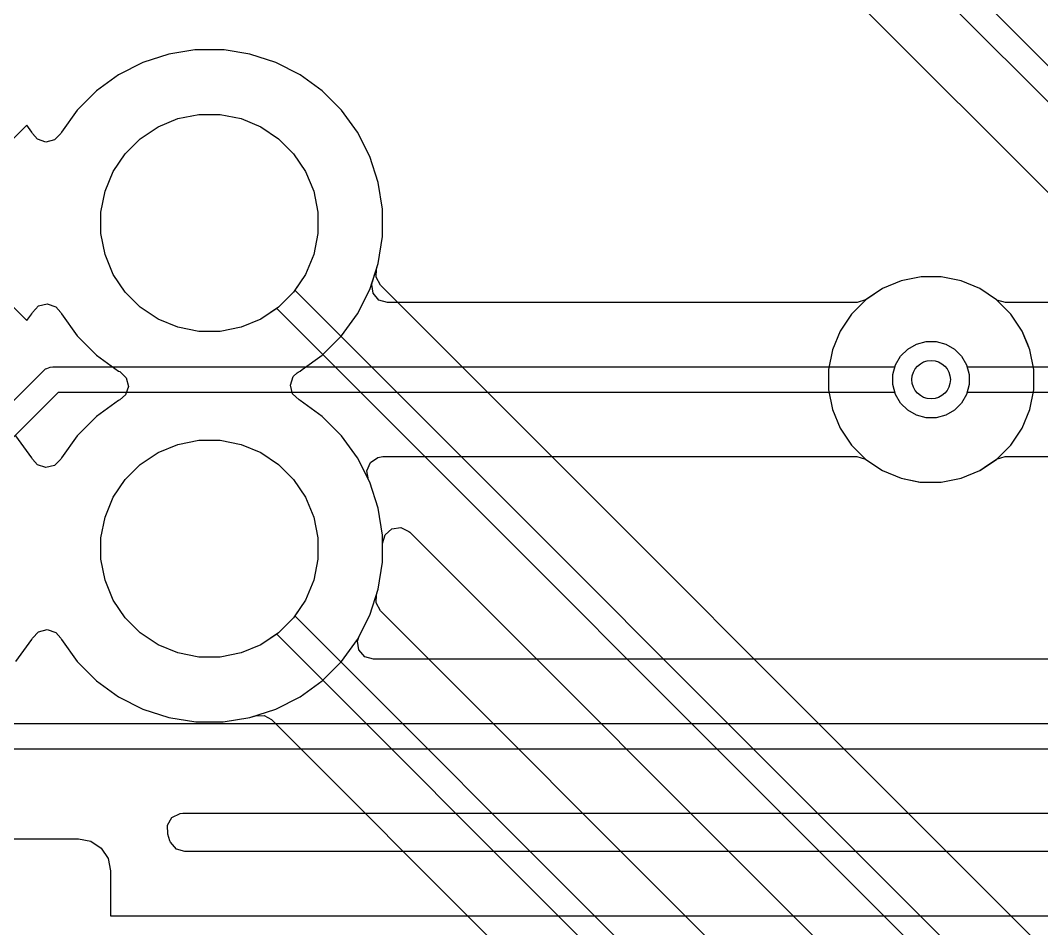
# Model space of a CAD drawing. Header units: inches. Extents: x 6.57 to 9.79, y -8.72 to -3.17.
# Drawn here: x 8.2833 to 8.5969, y -7.7165 to -7.4377 of the extents above; entities that cross this region are included whole.
import ezdxf

# ---------------------------------------------------------------- set-up
doc = ezdxf.new("R2010")
doc.units = ezdxf.units.IN
doc.header["$MEASUREMENT"] = 0
doc.layers.add('B.Cu', color=153, linetype='CONTINUOUS', true_color=0x4d7fc4)

msp = doc.modelspace()

# ---------------------------------------------------------------- linework, layer by layer
at = {"layer": 'B.Cu', "linetype": 'CONTINUOUS'}
for p, q in [((8.17323, -7.02593), (8.99116, -7.84386)), ((8.98444, -7.84828), (8.16651, -7.03034)), ((8.15505, -7.04676), (8.7338, -7.6255)), ((8.33685, -7.44677), (8.32892, -7.44802)), ((8.33685, -7.44677), (8.32892, -7.44802)), ((8.33685, -7.44677), (8.32892, -7.44802)), ((8.33685, -7.44677), (8.32892, -7.44802)), ((8.33719, -7.44671), (8.33685, -7.44677)), ((8.33719, -7.44671), (8.33685, -7.44677)), ((8.33719, -7.44671), (8.33685, -7.44677)), ((8.33719, -7.44671), (8.33685, -7.44677)), ((8.34555, -7.44671), (8.33719, -7.44671)), ((8.34555, -7.44671), (8.33719, -7.44671)), ((8.34555, -7.44671), (8.33719, -7.44671)), ((8.34555, -7.44671), (8.33719, -7.44671)), ((8.34589, -7.44677), (8.34555, -7.44671)), ((8.34589, -7.44677), (8.34555, -7.44671)), ((8.34589, -7.44677), (8.34555, -7.44671)), ((8.34589, -7.44677), (8.34555, -7.44671)), ((8.35382, -7.44802), (8.34589, -7.44677)), ((8.35382, -7.44802), (8.34589, -7.44677)), ((8.35382, -7.44802), (8.34589, -7.44677)), ((8.35382, -7.44802), (8.34589, -7.44677)), ((8.32892, -7.44802), (8.32096, -7.45061)), ((8.32892, -7.44802), (8.32096, -7.45061)), ((8.32892, -7.44802), (8.32096, -7.45061)), ((8.32892, -7.44802), (8.32096, -7.45061)), ((8.36178, -7.45061), (8.35382, -7.44802)), ((8.35382, -7.44802), (8.35382, -7.44802)), ((8.35382, -7.44802), (8.35382, -7.44802)), ((8.36178, -7.45061), (8.35382, -7.44802)), ((8.35382, -7.44802), (8.35382, -7.44802)), ((8.35382, -7.44802), (8.35382, -7.44802)), ((8.36178, -7.45061), (8.35382, -7.44802)), ((8.35382, -7.44802), (8.35382, -7.44802)), ((8.35382, -7.44802), (8.35382, -7.44802)), ((8.36178, -7.45061), (8.35382, -7.44802)), ((8.35382, -7.44802), (8.35382, -7.44802)), ((8.35382, -7.44802), (8.35382, -7.44802)), ((8.32096, -7.45061), (8.3135, -7.45441)), ((8.32096, -7.45061), (8.3135, -7.45441)), ((8.32096, -7.45061), (8.3135, -7.45441)), ((8.32096, -7.45061), (8.3135, -7.45441)), ((8.36924, -7.45441), (8.36178, -7.45061)), ((8.36178, -7.45061), (8.36178, -7.45061)), ((8.36178, -7.45061), (8.36178, -7.45061)), ((8.36924, -7.45441), (8.36178, -7.45061)), ((8.36178, -7.45061), (8.36178, -7.45061)), ((8.36178, -7.45061), (8.36178, -7.45061)), ((8.36924, -7.45441), (8.36178, -7.45061)), ((8.36178, -7.45061), (8.36178, -7.45061)), ((8.36178, -7.45061), (8.36178, -7.45061)), ((8.36924, -7.45441), (8.36178, -7.45061)), ((8.36178, -7.45061), (8.36178, -7.45061)), ((8.36178, -7.45061), (8.36178, -7.45061)), ((8.3135, -7.45441), (8.30673, -7.45933)), ((8.3135, -7.45441), (8.30673, -7.45933)), ((8.3135, -7.45441), (8.30673, -7.45933)), ((8.3135, -7.45441), (8.30673, -7.45933)), ((8.37601, -7.45933), (8.36924, -7.45441)), ((8.37601, -7.45933), (8.36924, -7.45441)), ((8.37601, -7.45933), (8.36924, -7.45441)), ((8.37601, -7.45933), (8.36924, -7.45441)), ((8.30673, -7.45933), (8.30081, -7.46525)), ((8.30673, -7.45933), (8.30081, -7.46525)), ((8.30673, -7.45933), (8.30081, -7.46525)), ((8.30673, -7.45933), (8.30081, -7.46525)), ((8.38193, -7.46525), (8.37601, -7.45933)), ((8.38193, -7.46525), (8.37601, -7.45933)), ((8.38193, -7.46525), (8.37601, -7.45933)), ((8.38193, -7.46525), (8.37601, -7.45933)), ((8.30081, -7.46525), (8.2959, -7.47202)), ((8.30081, -7.46525), (8.2959, -7.47202)), ((8.30081, -7.46525), (8.2959, -7.47202)), ((8.30081, -7.46525), (8.2959, -7.47202)), ((8.38684, -7.47202), (8.38193, -7.46525)), ((8.38684, -7.47202), (8.38193, -7.46525)), ((8.38684, -7.47202), (8.38193, -7.46525)), ((8.38684, -7.47202), (8.38193, -7.46525)), ((8.3256, -7.47037), (8.33166, -7.46786)), ((8.3256, -7.47037), (8.33166, -7.46786)), ((8.3256, -7.47037), (8.33166, -7.46786)), ((8.3256, -7.47037), (8.33166, -7.46786)), ((8.33166, -7.46786), (8.33809, -7.46658)), ((8.33166, -7.46786), (8.33809, -7.46658)), ((8.33166, -7.46786), (8.33809, -7.46658)), ((8.33166, -7.46786), (8.33809, -7.46658)), ((8.33809, -7.46658), (8.34465, -7.46658)), ((8.33809, -7.46658), (8.34465, -7.46658)), ((8.33809, -7.46658), (8.34465, -7.46658)), ((8.33809, -7.46658), (8.34465, -7.46658)), ((8.34465, -7.46658), (8.35108, -7.46786)), ((8.34465, -7.46658), (8.35108, -7.46786)), ((8.34465, -7.46658), (8.35108, -7.46786)), ((8.34465, -7.46658), (8.35108, -7.46786)), ((8.35108, -7.46786), (8.35715, -7.47037)), ((8.35108, -7.46786), (8.35715, -7.47037)), ((8.35108, -7.46786), (8.35715, -7.47037)), ((8.35108, -7.46786), (8.35715, -7.47037)), ((8.28528, -7.46989), (8.27094, -7.48424)), ((8.28528, -7.46989), (8.27094, -7.48424)), ((8.28528, -7.46989), (8.27094, -7.48424)), ((8.28528, -7.46989), (8.27094, -7.48424)), ((8.28683, -7.47203), (8.28528, -7.46989)), ((8.28528, -7.46989), (8.28528, -7.46989)), ((8.28683, -7.47203), (8.28528, -7.46989)), ((8.28528, -7.46989), (8.28528, -7.46989)), ((8.28683, -7.47203), (8.28528, -7.46989)), ((8.28528, -7.46989), (8.28528, -7.46989)), ((8.28683, -7.47203), (8.28528, -7.46989)), ((8.28528, -7.46989), (8.28528, -7.46989)), ((8.28701, -7.47238), (8.28683, -7.47203)), ((8.28701, -7.47238), (8.28683, -7.47203)), ((8.28701, -7.47238), (8.28683, -7.47203)), ((8.28701, -7.47238), (8.28683, -7.47203)), ((8.2959, -7.47202), (8.29571, -7.47238)), ((8.2959, -7.47202), (8.29571, -7.47238)), ((8.2959, -7.47202), (8.29571, -7.47238)), ((8.2959, -7.47202), (8.29571, -7.47238)), ((8.32014, -7.47401), (8.3256, -7.47037)), ((8.32014, -7.47401), (8.3256, -7.47037)), ((8.32014, -7.47401), (8.3256, -7.47037)), ((8.32014, -7.47401), (8.3256, -7.47037)), ((8.35715, -7.47037), (8.3626, -7.47401)), ((8.35715, -7.47037), (8.3626, -7.47401)), ((8.35715, -7.47037), (8.3626, -7.47401)), ((8.35715, -7.47037), (8.3626, -7.47401)), ((8.39064, -7.47947), (8.38684, -7.47202)), ((8.38684, -7.47202), (8.38684, -7.47202)), ((8.38684, -7.47202), (8.38684, -7.47202)), ((8.39064, -7.47947), (8.38684, -7.47202)), ((8.38684, -7.47202), (8.38684, -7.47202)), ((8.38684, -7.47202), (8.38684, -7.47202)), ((8.39064, -7.47947), (8.38684, -7.47202)), ((8.38684, -7.47202), (8.38684, -7.47202)), ((8.38684, -7.47202), (8.38684, -7.47202)), ((8.39064, -7.47947), (8.38684, -7.47202)), ((8.38684, -7.47202), (8.38684, -7.47202)), ((8.38684, -7.47202), (8.38684, -7.47202)), ((8.28855, -7.47416), (8.28701, -7.47238)), ((8.28855, -7.47416), (8.28701, -7.47238)), ((8.28855, -7.47416), (8.28701, -7.47238)), ((8.28855, -7.47416), (8.28701, -7.47238)), ((8.29115, -7.47504), (8.28855, -7.47416)), ((8.29115, -7.47504), (8.28855, -7.47416)), ((8.29115, -7.47504), (8.28855, -7.47416)), ((8.29115, -7.47504), (8.28855, -7.47416)), ((8.29382, -7.47438), (8.29115, -7.47504)), ((8.29382, -7.47438), (8.29115, -7.47504)), ((8.29382, -7.47438), (8.29115, -7.47504)), ((8.29382, -7.47438), (8.29115, -7.47504)), ((8.29571, -7.47238), (8.29382, -7.47438)), ((8.29571, -7.47238), (8.29382, -7.47438)), ((8.29571, -7.47238), (8.29382, -7.47438)), ((8.29571, -7.47238), (8.29382, -7.47438)), ((8.3155, -7.47865), (8.32014, -7.47401)), ((8.3155, -7.47865), (8.32014, -7.47401)), ((8.3155, -7.47865), (8.32014, -7.47401)), ((8.3155, -7.47865), (8.32014, -7.47401)), ((8.3626, -7.47401), (8.36724, -7.47865)), ((8.3626, -7.47401), (8.36724, -7.47865)), ((8.3626, -7.47401), (8.36724, -7.47865)), ((8.3626, -7.47401), (8.36724, -7.47865)), ((8.31186, -7.48411), (8.3155, -7.47865)), ((8.31186, -7.48411), (8.3155, -7.47865)), ((8.31186, -7.48411), (8.3155, -7.47865)), ((8.31186, -7.48411), (8.3155, -7.47865)), ((8.36724, -7.47865), (8.37088, -7.48411)), ((8.36724, -7.47865), (8.37088, -7.48411)), ((8.36724, -7.47865), (8.37088, -7.48411)), ((8.36724, -7.47865), (8.37088, -7.48411)), ((8.39323, -7.48743), (8.39064, -7.47947)), ((8.39323, -7.48743), (8.39064, -7.47947)), ((8.39323, -7.48743), (8.39064, -7.47947)), ((8.39323, -7.48743), (8.39064, -7.47947)), ((8.30935, -7.49017), (8.31186, -7.48411)), ((8.30935, -7.49017), (8.31186, -7.48411)), ((8.30935, -7.49017), (8.31186, -7.48411)), ((8.30935, -7.49017), (8.31186, -7.48411)), ((8.37088, -7.48411), (8.37339, -7.49017)), ((8.37088, -7.48411), (8.37339, -7.49017)), ((8.37088, -7.48411), (8.37339, -7.49017)), ((8.37088, -7.48411), (8.37339, -7.49017)), ((8.39454, -7.4957), (8.39323, -7.48743)), ((8.39454, -7.4957), (8.39323, -7.48743)), ((8.39454, -7.4957), (8.39323, -7.48743)), ((8.39454, -7.4957), (8.39323, -7.48743)), ((8.30807, -7.4966), (8.30935, -7.49017)), ((8.30807, -7.4966), (8.30935, -7.49017)), ((8.30807, -7.4966), (8.30935, -7.49017)), ((8.30807, -7.4966), (8.30935, -7.49017)), ((8.37339, -7.49017), (8.37467, -7.4966)), ((8.37339, -7.49017), (8.37467, -7.4966)), ((8.37339, -7.49017), (8.37467, -7.4966)), ((8.37339, -7.49017), (8.37467, -7.4966)), ((8.30807, -7.50316), (8.30807, -7.4966)), ((8.30807, -7.50316), (8.30807, -7.4966)), ((8.30807, -7.50316), (8.30807, -7.4966)), ((8.30807, -7.50316), (8.30807, -7.4966)), ((8.37467, -7.4966), (8.37467, -7.50316)), ((8.37467, -7.4966), (8.37467, -7.50316)), ((8.37467, -7.4966), (8.37467, -7.50316)), ((8.37467, -7.4966), (8.37467, -7.50316)), ((8.39454, -7.50407), (8.39454, -7.4957)), ((8.39454, -7.50407), (8.39454, -7.4957)), ((8.39454, -7.50407), (8.39454, -7.4957)), ((8.39454, -7.50407), (8.39454, -7.4957)), ((8.30935, -7.5096), (8.30807, -7.50316)), ((8.30935, -7.5096), (8.30807, -7.50316)), ((8.30935, -7.5096), (8.30807, -7.50316)), ((8.30935, -7.5096), (8.30807, -7.50316)), ((8.37467, -7.50316), (8.37339, -7.5096)), ((8.37467, -7.50316), (8.37339, -7.5096)), ((8.37467, -7.50316), (8.37339, -7.5096)), ((8.37467, -7.50316), (8.37339, -7.5096)), ((8.39323, -7.51233), (8.39454, -7.50407)), ((8.39323, -7.51233), (8.39454, -7.50407)), ((8.39323, -7.51233), (8.39454, -7.50407)), ((8.39323, -7.51233), (8.39454, -7.50407)), ((8.31186, -7.51566), (8.30935, -7.5096)), ((8.31186, -7.51566), (8.30935, -7.5096)), ((8.31186, -7.51566), (8.30935, -7.5096)), ((8.31186, -7.51566), (8.30935, -7.5096)), ((8.37339, -7.5096), (8.37088, -7.51566)), ((8.37339, -7.5096), (8.37088, -7.51566)), ((8.37339, -7.5096), (8.37088, -7.51566)), ((8.37339, -7.5096), (8.37088, -7.51566)), ((8.39064, -7.52029), (8.39323, -7.51233)), ((8.39064, -7.52029), (8.39323, -7.51233)), ((8.39185, -7.51658), (8.39323, -7.51233)), ((8.39269, -7.514), (8.39323, -7.51233)), ((8.27094, -7.51553), (8.28528, -7.52987)), ((8.27094, -7.51553), (8.28528, -7.52987)), ((8.27094, -7.51553), (8.28528, -7.52987)), ((8.3155, -7.52111), (8.31186, -7.51566)), ((8.3155, -7.52111), (8.31186, -7.51566)), ((8.3155, -7.52111), (8.31186, -7.51566)), ((8.3155, -7.52111), (8.31186, -7.51566)), ((8.37088, -7.51566), (8.36724, -7.52111)), ((8.37088, -7.51566), (8.36724, -7.52111)), ((8.37088, -7.51566), (8.36724, -7.52111)), ((8.37088, -7.51566), (8.36761, -7.52056)), ((8.39256, -7.51654), (8.39269, -7.514)), ((8.39121, -7.51877), (8.3914, -7.51796)), ((8.39161, -7.52149), (8.39121, -7.51877)), ((8.3914, -7.51796), (8.39185, -7.51658)), ((8.39388, -7.51896), (8.39256, -7.51654)), ((8.70779, -7.83287), (8.39388, -7.51896)), ((8.5538, -7.51769), (8.54806, -7.52006)), ((8.5538, -7.51769), (8.54806, -7.52006)), ((8.5538, -7.51769), (8.54806, -7.52006)), ((8.5538, -7.51769), (8.54806, -7.52006)), ((8.55989, -7.51647), (8.5538, -7.51769)), ((8.55989, -7.51647), (8.5538, -7.51769)), ((8.55989, -7.51647), (8.5538, -7.51769)), ((8.55989, -7.51647), (8.5538, -7.51769)), ((8.5538, -7.51769), (8.5538, -7.51769)), ((8.5538, -7.51769), (8.5538, -7.51769)), ((8.5538, -7.51769), (8.5538, -7.51769)), ((8.5538, -7.51769), (8.5538, -7.51769)), ((8.5661, -7.51647), (8.55989, -7.51647)), ((8.55989, -7.51647), (8.55989, -7.51647)), ((8.5661, -7.51647), (8.55989, -7.51647)), ((8.55989, -7.51647), (8.55989, -7.51647)), ((8.5661, -7.51647), (8.55989, -7.51647)), ((8.55989, -7.51647), (8.55989, -7.51647)), ((8.5661, -7.51647), (8.55989, -7.51647)), ((8.55989, -7.51647), (8.55989, -7.51647)), ((8.57218, -7.51769), (8.5661, -7.51647)), ((8.5661, -7.51647), (8.5661, -7.51647)), ((8.57218, -7.51769), (8.5661, -7.51647)), ((8.5661, -7.51647), (8.5661, -7.51647)), ((8.57218, -7.51769), (8.5661, -7.51647)), ((8.5661, -7.51647), (8.5661, -7.51647)), ((8.57218, -7.51769), (8.5661, -7.51647)), ((8.5661, -7.51647), (8.5661, -7.51647)), ((8.57219, -7.51769), (8.57218, -7.51769)), ((8.57219, -7.51769), (8.57218, -7.51769)), ((8.57219, -7.51769), (8.57218, -7.51769)), ((8.57219, -7.51769), (8.57218, -7.51769)), ((8.57792, -7.52006), (8.57219, -7.51769)), ((8.57792, -7.52006), (8.57219, -7.51769)), ((8.57792, -7.52006), (8.57219, -7.51769)), ((8.57792, -7.52006), (8.57219, -7.51769)), ((8.32014, -7.52575), (8.3155, -7.52111)), ((8.32014, -7.52575), (8.3155, -7.52111)), ((8.32014, -7.52575), (8.3155, -7.52111)), ((8.32014, -7.52575), (8.3155, -7.52111)), ((8.36724, -7.52111), (8.3626, -7.52575)), ((8.36724, -7.52111), (8.3626, -7.52575)), ((8.36724, -7.52111), (8.3626, -7.52575)), ((8.36761, -7.52056), (8.69166, -7.8446)), ((8.38684, -7.52775), (8.39064, -7.52029)), ((8.38684, -7.52775), (8.39064, -7.52029)), ((8.39341, -7.52357), (8.39161, -7.52149)), ((8.54806, -7.52006), (8.54288, -7.52353)), ((8.54806, -7.52006), (8.5429, -7.52351)), ((8.54806, -7.52006), (8.5429, -7.52351)), ((8.54806, -7.52006), (8.5429, -7.52351)), ((8.54806, -7.52006), (8.54806, -7.52006)), ((8.54806, -7.52006), (8.54806, -7.52006)), ((8.54806, -7.52006), (8.54806, -7.52006)), ((8.54806, -7.52006), (8.54806, -7.52006)), ((8.58308, -7.52351), (8.57792, -7.52006)), ((8.57792, -7.52006), (8.57792, -7.52006)), ((8.58308, -7.52351), (8.57792, -7.52006)), ((8.57792, -7.52006), (8.57792, -7.52006)), ((8.58308, -7.52351), (8.57792, -7.52006)), ((8.57792, -7.52006), (8.57792, -7.52006)), ((8.58311, -7.52353), (8.57792, -7.52006)), ((8.57792, -7.52006), (8.57792, -7.52006)), ((8.28701, -7.52738), (8.2889, -7.52538)), ((8.28701, -7.52738), (8.2889, -7.52538)), ((8.28701, -7.52738), (8.2889, -7.52538)), ((8.2889, -7.52538), (8.29157, -7.52472)), ((8.2889, -7.52538), (8.29157, -7.52472)), ((8.2889, -7.52538), (8.29157, -7.52472)), ((8.29157, -7.52472), (8.29417, -7.52561)), ((8.29157, -7.52472), (8.29417, -7.52561)), ((8.29157, -7.52472), (8.29417, -7.52561)), ((8.29417, -7.52561), (8.29571, -7.52738)), ((8.29417, -7.52561), (8.29571, -7.52738)), ((8.29417, -7.52561), (8.29571, -7.52738)), ((8.39605, -7.52435), (8.39341, -7.52357)), ((8.54017, -7.52435), (8.39605, -7.52435)), ((8.5429, -7.52351), (8.53851, -7.5279)), ((8.5429, -7.52351), (8.53851, -7.5279)), ((8.5429, -7.52351), (8.53851, -7.5279)), ((8.54025, -7.52435), (8.54017, -7.52435)), ((8.54288, -7.52353), (8.54025, -7.52435)), ((8.5429, -7.52351), (8.5429, -7.52351)), ((8.5429, -7.52351), (8.5429, -7.52351)), ((8.5429, -7.52351), (8.5429, -7.52351)), ((8.58747, -7.5279), (8.58308, -7.52351)), ((8.58308, -7.52351), (8.58308, -7.52351)), ((8.58747, -7.5279), (8.58308, -7.52351)), ((8.58308, -7.52351), (8.58308, -7.52351)), ((8.58747, -7.5279), (8.58308, -7.52351)), ((8.58308, -7.52351), (8.58308, -7.52351)), ((8.58318, -7.52357), (8.58311, -7.52353)), ((8.58582, -7.52435), (8.58318, -7.52357)), ((8.63246, -7.52435), (8.58582, -7.52435)), ((8.28528, -7.52987), (8.28683, -7.52774)), ((8.28528, -7.52987), (8.28683, -7.52774)), ((8.28528, -7.52987), (8.28683, -7.52774)), ((8.28683, -7.52774), (8.28701, -7.52738)), ((8.28683, -7.52774), (8.28701, -7.52738)), ((8.28683, -7.52774), (8.28701, -7.52738)), ((8.29571, -7.52738), (8.2959, -7.52775)), ((8.29571, -7.52738), (8.2959, -7.52775)), ((8.29571, -7.52738), (8.2959, -7.52775)), ((8.2959, -7.52775), (8.30081, -7.53452)), ((8.2959, -7.52775), (8.30081, -7.53452)), ((8.2959, -7.52775), (8.30081, -7.53452)), ((8.3256, -7.5294), (8.32014, -7.52575)), ((8.3256, -7.5294), (8.32014, -7.52575)), ((8.3256, -7.5294), (8.32014, -7.52575)), ((8.3256, -7.5294), (8.32014, -7.52575)), ((8.3626, -7.52575), (8.35715, -7.5294)), ((8.3626, -7.52575), (8.35715, -7.5294)), ((8.3626, -7.52575), (8.35715, -7.5294)), ((8.36204, -7.52612), (8.35715, -7.5294)), ((8.68494, -7.84902), (8.36204, -7.52612)), ((8.38193, -7.53452), (8.38684, -7.52775)), ((8.38193, -7.53452), (8.38684, -7.52775)), ((8.38684, -7.52775), (8.38684, -7.52775)), ((8.38684, -7.52775), (8.38684, -7.52775)), ((8.38684, -7.52775), (8.38684, -7.52775)), ((8.38684, -7.52775), (8.38684, -7.52775)), ((8.53851, -7.5279), (8.53506, -7.53306)), ((8.53851, -7.5279), (8.53506, -7.53306)), ((8.53851, -7.5279), (8.53506, -7.53306)), ((8.53851, -7.5279), (8.53851, -7.5279)), ((8.53851, -7.5279), (8.53851, -7.5279)), ((8.53851, -7.5279), (8.53851, -7.5279)), ((8.59092, -7.53306), (8.58747, -7.5279)), ((8.58747, -7.5279), (8.58747, -7.5279)), ((8.59092, -7.53306), (8.58747, -7.5279)), ((8.58747, -7.5279), (8.58747, -7.5279)), ((8.59092, -7.53306), (8.58747, -7.5279)), ((8.58747, -7.5279), (8.58747, -7.5279)), ((8.28528, -7.52987), (8.28528, -7.52987)), ((8.28528, -7.52987), (8.28528, -7.52987)), ((8.28528, -7.52987), (8.28528, -7.52987)), ((8.33166, -7.53191), (8.3256, -7.5294)), ((8.33166, -7.53191), (8.3256, -7.5294)), ((8.33166, -7.53191), (8.3256, -7.5294)), ((8.33166, -7.53191), (8.3256, -7.5294)), ((8.33809, -7.53319), (8.33166, -7.53191)), ((8.33809, -7.53319), (8.33166, -7.53191)), ((8.33809, -7.53319), (8.33166, -7.53191)), ((8.33809, -7.53319), (8.33166, -7.53191)), ((8.35108, -7.53191), (8.34465, -7.53319)), ((8.35108, -7.53191), (8.34465, -7.53319)), ((8.35108, -7.53191), (8.34465, -7.53319)), ((8.35108, -7.53191), (8.34465, -7.53319)), ((8.35715, -7.5294), (8.35108, -7.53191)), ((8.35715, -7.5294), (8.35108, -7.53191)), ((8.35715, -7.5294), (8.35108, -7.53191)), ((8.35715, -7.5294), (8.35108, -7.53191)), ((8.30081, -7.53452), (8.30673, -7.54044)), ((8.30081, -7.53452), (8.30673, -7.54044)), ((8.30081, -7.53452), (8.30673, -7.54044)), ((8.34465, -7.53319), (8.33809, -7.53319)), ((8.34465, -7.53319), (8.33809, -7.53319)), ((8.34465, -7.53319), (8.33809, -7.53319)), ((8.34465, -7.53319), (8.33809, -7.53319)), ((8.37601, -7.54044), (8.38193, -7.53452)), ((8.37601, -7.54044), (8.38193, -7.53452)), ((8.38193, -7.53452), (8.38193, -7.53452)), ((8.38193, -7.53452), (8.38193, -7.53452)), ((8.38193, -7.53452), (8.38193, -7.53452)), ((8.38193, -7.53452), (8.38193, -7.53452)), ((8.53506, -7.53306), (8.53269, -7.5388)), ((8.53506, -7.53306), (8.53269, -7.5388)), ((8.53506, -7.53306), (8.53269, -7.5388)), ((8.53506, -7.53306), (8.53506, -7.53306)), ((8.53506, -7.53306), (8.53506, -7.53306)), ((8.53506, -7.53306), (8.53506, -7.53306)), ((8.59265, -7.53724), (8.59092, -7.53306)), ((8.59092, -7.53306), (8.59092, -7.53306)), ((8.59153, -7.53452), (8.59092, -7.53306)), ((8.59092, -7.53306), (8.59092, -7.53306)), ((8.59156, -7.53461), (8.59092, -7.53306)), ((8.59092, -7.53306), (8.59092, -7.53306)), ((8.5933, -7.5388), (8.59153, -7.53452)), ((8.5933, -7.5388), (8.59156, -7.53461)), ((8.5558, -7.53862), (8.55847, -7.53708)), ((8.5558, -7.53862), (8.55847, -7.53708)), ((8.5558, -7.53862), (8.55847, -7.53708)), ((8.5558, -7.53862), (8.55847, -7.53708)), ((8.55847, -7.53708), (8.56145, -7.53628)), ((8.55847, -7.53708), (8.56145, -7.53628)), ((8.55847, -7.53708), (8.56145, -7.53628)), ((8.55847, -7.53708), (8.56145, -7.53628)), ((8.56145, -7.53628), (8.56453, -7.53628)), ((8.56145, -7.53628), (8.56453, -7.53628)), ((8.56145, -7.53628), (8.56453, -7.53628)), ((8.56145, -7.53628), (8.56453, -7.53628)), ((8.56453, -7.53628), (8.56751, -7.53708)), ((8.56453, -7.53628), (8.56751, -7.53708)), ((8.56453, -7.53628), (8.56751, -7.53708)), ((8.56453, -7.53628), (8.56751, -7.53708)), ((8.56751, -7.53708), (8.57018, -7.53862)), ((8.56751, -7.53708), (8.57018, -7.53862)), ((8.56751, -7.53708), (8.57018, -7.53862)), ((8.56751, -7.53708), (8.57018, -7.53862)), ((8.5933, -7.5388), (8.59265, -7.53724)), ((8.30673, -7.54044), (8.3135, -7.54536)), ((8.30673, -7.54044), (8.3135, -7.54536)), ((8.30673, -7.54044), (8.3135, -7.54536)), ((8.36989, -7.54489), (8.37601, -7.54044)), ((8.36989, -7.54489), (8.37601, -7.54044)), ((8.53269, -7.5388), (8.53148, -7.54489)), ((8.53269, -7.5388), (8.53148, -7.54489)), ((8.53269, -7.5388), (8.53148, -7.54489)), ((8.53269, -7.5388), (8.53269, -7.5388)), ((8.53269, -7.5388), (8.53269, -7.5388)), ((8.53269, -7.5388), (8.53269, -7.5388)), ((8.55208, -7.54347), (8.55362, -7.5408)), ((8.55208, -7.54347), (8.55362, -7.5408)), ((8.55208, -7.54347), (8.55362, -7.5408)), ((8.55208, -7.54347), (8.55362, -7.5408)), ((8.55362, -7.5408), (8.5558, -7.53862)), ((8.55362, -7.5408), (8.5558, -7.53862)), ((8.55362, -7.5408), (8.5558, -7.53862)), ((8.55362, -7.5408), (8.5558, -7.53862)), ((8.57018, -7.53862), (8.57236, -7.5408)), ((8.57018, -7.53862), (8.57236, -7.5408)), ((8.57018, -7.53862), (8.57236, -7.5408)), ((8.57018, -7.53862), (8.57236, -7.5408)), ((8.57236, -7.5408), (8.5739, -7.54347)), ((8.57236, -7.5408), (8.5739, -7.54347)), ((8.57236, -7.5408), (8.5739, -7.54347)), ((8.57236, -7.5408), (8.5739, -7.54347)), ((8.59451, -7.54489), (8.5933, -7.5388)), ((8.5933, -7.5388), (8.5933, -7.5388)), ((8.5945, -7.54486), (8.5933, -7.5388)), ((8.5933, -7.5388), (8.5933, -7.5388)), ((8.5945, -7.54486), (8.5933, -7.5388)), ((8.5933, -7.5388), (8.5933, -7.5388)), ((8.29149, -7.54454), (8.29249, -7.54413)), ((8.29249, -7.54413), (8.29326, -7.54405)), ((8.29326, -7.54405), (8.55192, -7.54405)), ((8.55128, -7.54645), (8.55208, -7.54347)), ((8.55128, -7.54645), (8.55208, -7.54347)), ((8.55128, -7.54645), (8.55208, -7.54347)), ((8.55192, -7.54405), (8.55208, -7.54347)), ((8.5739, -7.54347), (8.5747, -7.54645)), ((8.5739, -7.54347), (8.5747, -7.54645)), ((8.5739, -7.54347), (8.5747, -7.54645)), ((8.5739, -7.54347), (8.57406, -7.54405)), ((8.57406, -7.54405), (8.63582, -7.54405)), ((8.26204, -7.57364), (8.29048, -7.54521)), ((8.29048, -7.54521), (8.29108, -7.54472)), ((8.29108, -7.54472), (8.29149, -7.54454)), ((8.3135, -7.54536), (8.31385, -7.54553)), ((8.3135, -7.54536), (8.31385, -7.54553)), ((8.3135, -7.54536), (8.31385, -7.54553)), ((8.31385, -7.54553), (8.31585, -7.54742)), ((8.31385, -7.54553), (8.31585, -7.54742)), ((8.31385, -7.54553), (8.31585, -7.54742)), ((8.31585, -7.54742), (8.31651, -7.55009)), ((8.31585, -7.54742), (8.31651, -7.55009)), ((8.31585, -7.54742), (8.31651, -7.55009)), ((8.36623, -7.54967), (8.36712, -7.54707)), ((8.36623, -7.54967), (8.36712, -7.54707)), ((8.36712, -7.54707), (8.36829, -7.5459)), ((8.36712, -7.54707), (8.36829, -7.5459)), ((8.36829, -7.5459), (8.36858, -7.54569)), ((8.36829, -7.5459), (8.36858, -7.54569)), ((8.36858, -7.54569), (8.36924, -7.54536)), ((8.36858, -7.54569), (8.36924, -7.54536)), ((8.36924, -7.54536), (8.36989, -7.54489)), ((8.36924, -7.54536), (8.36989, -7.54489)), ((8.53148, -7.54489), (8.53148, -7.55109)), ((8.53148, -7.54489), (8.53148, -7.55109)), ((8.53148, -7.54489), (8.53148, -7.55109)), ((8.55128, -7.54953), (8.55128, -7.54645)), ((8.55128, -7.54953), (8.55128, -7.54645)), ((8.55128, -7.54953), (8.55128, -7.54645)), ((8.5747, -7.54645), (8.5747, -7.54953)), ((8.5747, -7.54645), (8.5747, -7.54953)), ((8.5747, -7.54645), (8.5747, -7.54953)), ((8.59451, -7.54489), (8.5945, -7.54486)), ((8.59451, -7.54489), (8.5945, -7.54486)), ((8.59451, -7.55109), (8.59451, -7.54489)), ((8.59451, -7.54489), (8.59451, -7.54489)), ((8.59451, -7.54489), (8.59451, -7.54489)), ((8.59451, -7.55109), (8.59451, -7.54489)), ((8.59451, -7.54489), (8.59451, -7.54489)), ((8.59451, -7.54489), (8.59451, -7.54489)), ((8.59451, -7.55109), (8.59451, -7.54489)), ((8.59451, -7.54489), (8.59451, -7.54489)), ((8.59451, -7.54489), (8.59451, -7.54489)), ((8.31651, -7.55009), (8.31562, -7.5527)), ((8.31651, -7.55009), (8.31562, -7.5527)), ((8.31651, -7.55009), (8.31562, -7.5527)), ((8.36689, -7.55234), (8.36623, -7.54967)), ((8.36689, -7.55234), (8.36623, -7.54967)), ((8.55208, -7.55251), (8.55128, -7.54953)), ((8.55208, -7.55251), (8.55128, -7.54953)), ((8.55208, -7.55251), (8.55128, -7.54953)), ((8.5747, -7.54953), (8.5739, -7.55251)), ((8.5747, -7.54953), (8.5739, -7.55251)), ((8.5747, -7.54953), (8.5739, -7.55251)), ((8.29489, -7.55193), (8.26761, -7.57921)), ((8.55192, -7.55193), (8.29489, -7.55193)), ((8.31562, -7.5527), (8.31385, -7.55423)), ((8.31562, -7.5527), (8.31385, -7.55423)), ((8.31562, -7.5527), (8.31385, -7.55423)), ((8.36889, -7.55423), (8.36689, -7.55234)), ((8.36889, -7.55423), (8.36689, -7.55234)), ((8.53148, -7.55109), (8.53269, -7.55718)), ((8.53148, -7.55109), (8.53269, -7.55718)), ((8.53148, -7.55109), (8.53269, -7.55718)), ((8.55208, -7.55251), (8.55192, -7.55193)), ((8.55362, -7.55518), (8.55208, -7.55251)), ((8.55362, -7.55518), (8.55208, -7.55251)), ((8.55362, -7.55518), (8.55208, -7.55251)), ((8.55362, -7.55518), (8.55208, -7.55251)), ((8.5739, -7.55251), (8.57236, -7.55518)), ((8.5739, -7.55251), (8.57236, -7.55518)), ((8.5739, -7.55251), (8.57236, -7.55518)), ((8.5739, -7.55251), (8.57236, -7.55518)), ((8.57406, -7.55193), (8.5739, -7.55251)), ((8.63606, -7.55193), (8.57406, -7.55193)), ((8.5933, -7.55718), (8.59451, -7.55109)), ((8.5933, -7.55718), (8.59451, -7.55109)), ((8.5933, -7.55718), (8.59451, -7.55109)), ((8.3135, -7.55441), (8.30673, -7.55933)), ((8.3135, -7.55441), (8.30673, -7.55933)), ((8.3135, -7.55441), (8.30673, -7.55933)), ((8.31385, -7.55423), (8.3135, -7.55441)), ((8.31385, -7.55423), (8.3135, -7.55441)), ((8.31385, -7.55423), (8.3135, -7.55441)), ((8.36921, -7.55439), (8.36889, -7.55423)), ((8.36921, -7.55439), (8.36889, -7.55423)), ((8.36924, -7.55441), (8.36921, -7.55439)), ((8.36924, -7.55441), (8.36921, -7.55439)), ((8.37601, -7.55933), (8.36924, -7.55441)), ((8.37601, -7.55933), (8.36924, -7.55441)), ((8.5558, -7.55736), (8.55362, -7.55518)), ((8.5558, -7.55736), (8.55362, -7.55518)), ((8.5558, -7.55736), (8.55362, -7.55518)), ((8.5558, -7.55736), (8.55362, -7.55518)), ((8.57236, -7.55518), (8.57018, -7.55736)), ((8.57236, -7.55518), (8.57018, -7.55736)), ((8.57236, -7.55518), (8.57018, -7.55736)), ((8.57236, -7.55518), (8.57018, -7.55736)), ((8.30673, -7.55933), (8.30081, -7.56525)), ((8.30673, -7.55933), (8.30081, -7.56525)), ((8.30673, -7.55933), (8.30081, -7.56525)), ((8.38193, -7.56525), (8.37601, -7.55933)), ((8.38193, -7.56525), (8.37601, -7.55933)), ((8.53269, -7.55718), (8.53269, -7.55718)), ((8.53269, -7.55718), (8.53506, -7.56292)), ((8.53269, -7.55718), (8.53269, -7.55718)), ((8.53269, -7.55718), (8.53506, -7.56292)), ((8.53269, -7.55718), (8.53269, -7.55718)), ((8.53269, -7.55718), (8.53506, -7.56292)), ((8.55847, -7.5589), (8.5558, -7.55736)), ((8.55847, -7.5589), (8.5558, -7.55736)), ((8.55847, -7.5589), (8.5558, -7.55736)), ((8.55847, -7.5589), (8.5558, -7.55736)), ((8.56145, -7.5597), (8.55847, -7.5589)), ((8.56145, -7.5597), (8.55847, -7.5589)), ((8.56145, -7.5597), (8.55847, -7.5589)), ((8.56145, -7.5597), (8.55847, -7.5589)), ((8.56453, -7.5597), (8.56145, -7.5597)), ((8.56453, -7.5597), (8.56145, -7.5597)), ((8.56453, -7.5597), (8.56145, -7.5597)), ((8.56453, -7.5597), (8.56145, -7.5597)), ((8.56751, -7.5589), (8.56453, -7.5597)), ((8.56751, -7.5589), (8.56453, -7.5597)), ((8.56751, -7.5589), (8.56453, -7.5597)), ((8.56751, -7.5589), (8.56453, -7.5597)), ((8.57018, -7.55736), (8.56751, -7.5589)), ((8.57018, -7.55736), (8.56751, -7.5589)), ((8.57018, -7.55736), (8.56751, -7.5589)), ((8.57018, -7.55736), (8.56751, -7.5589)), ((8.59092, -7.56292), (8.5933, -7.55718)), ((8.59093, -7.56289), (8.5933, -7.55718)), ((8.59093, -7.56289), (8.5933, -7.55718)), ((8.5933, -7.55718), (8.5933, -7.55718)), ((8.5933, -7.55718), (8.5933, -7.55718)), ((8.53506, -7.56292), (8.53506, -7.56292)), ((8.53506, -7.56292), (8.53851, -7.56808)), ((8.53506, -7.56292), (8.53506, -7.56292)), ((8.53506, -7.56292), (8.53851, -7.56808)), ((8.53506, -7.56292), (8.53506, -7.56292)), ((8.53506, -7.56292), (8.53851, -7.56808)), ((8.58747, -7.56808), (8.59092, -7.56292)), ((8.58747, -7.56808), (8.59092, -7.56292)), ((8.58747, -7.56808), (8.59092, -7.56292)), ((8.59092, -7.56292), (8.59093, -7.56289)), ((8.59092, -7.56292), (8.59093, -7.56289)), ((8.28684, -7.57202), (8.28193, -7.56525)), ((8.28684, -7.57202), (8.28193, -7.56525)), ((8.28684, -7.57202), (8.28193, -7.56525)), ((8.30081, -7.56525), (8.2959, -7.57202)), ((8.30081, -7.56525), (8.2959, -7.57202)), ((8.30081, -7.56525), (8.2959, -7.57202)), ((8.38684, -7.57202), (8.38193, -7.56525)), ((8.38684, -7.57202), (8.38193, -7.56525)), ((8.3256, -7.57037), (8.33166, -7.56786)), ((8.3256, -7.57037), (8.33166, -7.56786)), ((8.3256, -7.57037), (8.33166, -7.56786)), ((8.3256, -7.57037), (8.33166, -7.56786)), ((8.33166, -7.56786), (8.33809, -7.56658)), ((8.33166, -7.56786), (8.33809, -7.56658)), ((8.33166, -7.56786), (8.33809, -7.56658)), ((8.33166, -7.56786), (8.33809, -7.56658)), ((8.33809, -7.56658), (8.34465, -7.56658)), ((8.33809, -7.56658), (8.34465, -7.56658)), ((8.33809, -7.56658), (8.34465, -7.56658)), ((8.33809, -7.56658), (8.34465, -7.56658)), ((8.34465, -7.56658), (8.35108, -7.56786)), ((8.34465, -7.56658), (8.35108, -7.56786)), ((8.34465, -7.56658), (8.35108, -7.56786)), ((8.34465, -7.56658), (8.35108, -7.56786)), ((8.35108, -7.56786), (8.35715, -7.57037)), ((8.35108, -7.56786), (8.35715, -7.57037)), ((8.35108, -7.56786), (8.35715, -7.57037)), ((8.35108, -7.56786), (8.35715, -7.57037)), ((8.53851, -7.56808), (8.53851, -7.56808)), ((8.53851, -7.56808), (8.5429, -7.57247)), ((8.53851, -7.56808), (8.53851, -7.56808)), ((8.53851, -7.56808), (8.5429, -7.57247)), ((8.53851, -7.56808), (8.53851, -7.56808)), ((8.53851, -7.56808), (8.5429, -7.57247)), ((8.58308, -7.57247), (8.58747, -7.56808)), ((8.58308, -7.57247), (8.58747, -7.56808)), ((8.58308, -7.57247), (8.58747, -7.56808)), ((8.28702, -7.57236), (8.28684, -7.57202)), ((8.28702, -7.57236), (8.28684, -7.57202)), ((8.28702, -7.57236), (8.28684, -7.57202)), ((8.28856, -7.57413), (8.28702, -7.57236)), ((8.28856, -7.57413), (8.28702, -7.57236)), ((8.28856, -7.57413), (8.28702, -7.57236)), ((8.29572, -7.57236), (8.29383, -7.57436)), ((8.29572, -7.57236), (8.29383, -7.57436)), ((8.29572, -7.57236), (8.29383, -7.57436)), ((8.2959, -7.57202), (8.29572, -7.57236)), ((8.2959, -7.57202), (8.29572, -7.57236)), ((8.2959, -7.57202), (8.29572, -7.57236)), ((8.32014, -7.57401), (8.3256, -7.57037)), ((8.32014, -7.57401), (8.3256, -7.57037)), ((8.32014, -7.57401), (8.3256, -7.57037)), ((8.32014, -7.57401), (8.3256, -7.57037)), ((8.35715, -7.57037), (8.3626, -7.57401)), ((8.35715, -7.57037), (8.3626, -7.57401)), ((8.35715, -7.57037), (8.3626, -7.57401)), ((8.35715, -7.57037), (8.3626, -7.57401)), ((8.39064, -7.57947), (8.38684, -7.57202)), ((8.38684, -7.57202), (8.38684, -7.57202)), ((8.38684, -7.57202), (8.38684, -7.57202)), ((8.39064, -7.57947), (8.38684, -7.57202)), ((8.38684, -7.57202), (8.38684, -7.57202)), ((8.38684, -7.57202), (8.38684, -7.57202)), ((8.39079, -7.57348), (8.39304, -7.57189)), ((8.39304, -7.57189), (8.39462, -7.57163)), ((8.39462, -7.57163), (8.54017, -7.57163)), ((8.54017, -7.57163), (8.54281, -7.57241)), ((8.54281, -7.57241), (8.54288, -7.57245)), ((8.54288, -7.57245), (8.54806, -7.57592)), ((8.5429, -7.57247), (8.5429, -7.57247)), ((8.5429, -7.57247), (8.54806, -7.57592)), ((8.5429, -7.57247), (8.5429, -7.57247)), ((8.5429, -7.57247), (8.54806, -7.57592)), ((8.5429, -7.57247), (8.5429, -7.57247)), ((8.5429, -7.57247), (8.54806, -7.57592)), ((8.57792, -7.57592), (8.58308, -7.57247)), ((8.57792, -7.57592), (8.58308, -7.57247)), ((8.57792, -7.57592), (8.58308, -7.57247)), ((8.57926, -7.57502), (8.58311, -7.57245)), ((8.58311, -7.57245), (8.58573, -7.57163)), ((8.58573, -7.57163), (8.58582, -7.57163)), ((8.58582, -7.57163), (8.63294, -7.57163)), ((8.29116, -7.57502), (8.28856, -7.57413)), ((8.29116, -7.57502), (8.28856, -7.57413)), ((8.29116, -7.57502), (8.28856, -7.57413)), ((8.29383, -7.57436), (8.29116, -7.57502)), ((8.29383, -7.57436), (8.29116, -7.57502)), ((8.29383, -7.57436), (8.29116, -7.57502)), ((8.3155, -7.57865), (8.32014, -7.57401)), ((8.3155, -7.57865), (8.32014, -7.57401)), ((8.3155, -7.57865), (8.32014, -7.57401)), ((8.3155, -7.57865), (8.32014, -7.57401)), ((8.3626, -7.57401), (8.36724, -7.57865)), ((8.3626, -7.57401), (8.36724, -7.57865)), ((8.3626, -7.57401), (8.36724, -7.57865)), ((8.3626, -7.57401), (8.36724, -7.57865)), ((8.38976, -7.57603), (8.39079, -7.57348)), ((8.57792, -7.57592), (8.57926, -7.57502)), ((8.31186, -7.58411), (8.3155, -7.57865)), ((8.31186, -7.58411), (8.3155, -7.57865)), ((8.31186, -7.58411), (8.3155, -7.57865)), ((8.31186, -7.58411), (8.3155, -7.57865)), ((8.36724, -7.57865), (8.37088, -7.58411)), ((8.36724, -7.57865), (8.37088, -7.58411)), ((8.36724, -7.57865), (8.37088, -7.58411)), ((8.36724, -7.57865), (8.37088, -7.58411)), ((8.39027, -7.57873), (8.38976, -7.57603)), ((8.39064, -7.57947), (8.39027, -7.57873)), ((8.54806, -7.57592), (8.54806, -7.57592)), ((8.54806, -7.57592), (8.55374, -7.57827)), ((8.54806, -7.57592), (8.54806, -7.57592)), ((8.54806, -7.57592), (8.55374, -7.57827)), ((8.54806, -7.57592), (8.54806, -7.57592)), ((8.54806, -7.57592), (8.55374, -7.57827)), ((8.54806, -7.57592), (8.54806, -7.57592)), ((8.54806, -7.57592), (8.55374, -7.57827)), ((8.55374, -7.57827), (8.5538, -7.57829)), ((8.55374, -7.57827), (8.5538, -7.57829)), ((8.55374, -7.57827), (8.5538, -7.57829)), ((8.55374, -7.57827), (8.5538, -7.57829)), ((8.5538, -7.57829), (8.55948, -7.57943)), ((8.5538, -7.57829), (8.55972, -7.57947)), ((8.5538, -7.57829), (8.55972, -7.57947)), ((8.5538, -7.57829), (8.55972, -7.57947)), ((8.5661, -7.57951), (8.57218, -7.57829)), ((8.5661, -7.57951), (8.57218, -7.57829)), ((8.5661, -7.57951), (8.57218, -7.57829)), ((8.5661, -7.57951), (8.57218, -7.57829)), ((8.57218, -7.57829), (8.57792, -7.57592)), ((8.57218, -7.57829), (8.57792, -7.57592)), ((8.57218, -7.57829), (8.57792, -7.57592)), ((8.57218, -7.57829), (8.57792, -7.57592)), ((8.39323, -7.58743), (8.39064, -7.57947)), ((8.39323, -7.58743), (8.39064, -7.57947)), ((8.39323, -7.58743), (8.39064, -7.57947)), ((8.55948, -7.57943), (8.55989, -7.57951)), ((8.55972, -7.57947), (8.55989, -7.57951)), ((8.55972, -7.57947), (8.55989, -7.57951)), ((8.55972, -7.57947), (8.55989, -7.57951)), ((8.55989, -7.57951), (8.55989, -7.57951)), ((8.55989, -7.57951), (8.55989, -7.57951)), ((8.55989, -7.57951), (8.5661, -7.57951)), ((8.55989, -7.57951), (8.55989, -7.57951)), ((8.55989, -7.57951), (8.55989, -7.57951)), ((8.55989, -7.57951), (8.5661, -7.57951)), ((8.55989, -7.57951), (8.55989, -7.57951)), ((8.55989, -7.57951), (8.55989, -7.57951)), ((8.55989, -7.57951), (8.5661, -7.57951)), ((8.55989, -7.57951), (8.55989, -7.57951)), ((8.55989, -7.57951), (8.55989, -7.57951)), ((8.55989, -7.57951), (8.5661, -7.57951)), ((8.5661, -7.57951), (8.5661, -7.57951)), ((8.5661, -7.57951), (8.5661, -7.57951)), ((8.5661, -7.57951), (8.5661, -7.57951)), ((8.5661, -7.57951), (8.5661, -7.57951)), ((8.30935, -7.59017), (8.31186, -7.58411)), ((8.30935, -7.59017), (8.31186, -7.58411)), ((8.30935, -7.59017), (8.31186, -7.58411)), ((8.30935, -7.59017), (8.31186, -7.58411)), ((8.37088, -7.58411), (8.37339, -7.59017)), ((8.37088, -7.58411), (8.37339, -7.59017)), ((8.37088, -7.58411), (8.37339, -7.59017)), ((8.37088, -7.58411), (8.37339, -7.59017)), ((8.39454, -7.5957), (8.39323, -7.58743)), ((8.39454, -7.5957), (8.39323, -7.58743)), ((8.39454, -7.5957), (8.39323, -7.58743)), ((8.30807, -7.5966), (8.30935, -7.59017)), ((8.30807, -7.5966), (8.30935, -7.59017)), ((8.30807, -7.5966), (8.30935, -7.59017)), ((8.30807, -7.5966), (8.30935, -7.59017)), ((8.37339, -7.59017), (8.37467, -7.5966)), ((8.37339, -7.59017), (8.37467, -7.5966)), ((8.37339, -7.59017), (8.37467, -7.5966)), ((8.37339, -7.59017), (8.37467, -7.5966)), ((8.39531, -7.59563), (8.39739, -7.59383)), ((8.39739, -7.59383), (8.40012, -7.59344)), ((8.40012, -7.59344), (8.40262, -7.59458)), ((8.40262, -7.59458), (8.40287, -7.59482)), ((8.30807, -7.60316), (8.30807, -7.5966)), ((8.30807, -7.60316), (8.30807, -7.5966)), ((8.30807, -7.60316), (8.30807, -7.5966)), ((8.30807, -7.60316), (8.30807, -7.5966)), ((8.37467, -7.5966), (8.37467, -7.60316)), ((8.37467, -7.5966), (8.37467, -7.60316)), ((8.37467, -7.5966), (8.37467, -7.60316)), ((8.37467, -7.5966), (8.37467, -7.60316)), ((8.39454, -7.59827), (8.39531, -7.59563)), ((8.39454, -7.60407), (8.39454, -7.5957)), ((8.39454, -7.60407), (8.39454, -7.5957)), ((8.39454, -7.60407), (8.39454, -7.5957)), ((8.40287, -7.59482), (8.65, -7.84194)), ((8.39454, -7.60407), (8.39454, -7.59827)), ((8.30935, -7.6096), (8.30807, -7.60316)), ((8.30935, -7.6096), (8.30807, -7.60316)), ((8.30935, -7.6096), (8.30807, -7.60316)), ((8.30935, -7.6096), (8.30807, -7.60316)), ((8.37467, -7.60316), (8.37339, -7.6096)), ((8.37467, -7.60316), (8.37339, -7.6096)), ((8.37467, -7.60316), (8.37339, -7.6096)), ((8.37467, -7.60316), (8.37339, -7.6096)), ((8.39323, -7.61233), (8.39454, -7.60407)), ((8.39323, -7.61233), (8.39454, -7.60407)), ((8.39323, -7.61233), (8.39454, -7.60407)), ((8.39323, -7.61233), (8.39454, -7.60407)), ((8.31186, -7.61566), (8.30935, -7.6096)), ((8.31186, -7.61566), (8.30935, -7.6096)), ((8.31186, -7.61566), (8.30935, -7.6096)), ((8.31186, -7.61566), (8.30935, -7.6096)), ((8.37339, -7.6096), (8.37088, -7.61566)), ((8.37339, -7.6096), (8.37088, -7.61566)), ((8.37339, -7.6096), (8.37088, -7.61566)), ((8.37339, -7.6096), (8.37088, -7.61566)), ((8.39064, -7.62029), (8.39323, -7.61233)), ((8.39064, -7.62029), (8.39323, -7.61233)), ((8.39064, -7.62029), (8.39323, -7.61233)), ((8.39269, -7.614), (8.39323, -7.61233)), ((8.3155, -7.62111), (8.31186, -7.61566)), ((8.3155, -7.62111), (8.31186, -7.61566)), ((8.3155, -7.62111), (8.31186, -7.61566)), ((8.3155, -7.62111), (8.31186, -7.61566)), ((8.37088, -7.61566), (8.36724, -7.62111)), ((8.37088, -7.61566), (8.36724, -7.62111)), ((8.37088, -7.61566), (8.36724, -7.62111)), ((8.37088, -7.61566), (8.36761, -7.62056)), ((8.39256, -7.61654), (8.39269, -7.614)), ((8.39388, -7.61896), (8.39256, -7.61654)), ((8.54505, -7.77012), (8.39388, -7.61896)), ((8.32014, -7.62575), (8.3155, -7.62111)), ((8.32014, -7.62575), (8.3155, -7.62111)), ((8.32014, -7.62575), (8.3155, -7.62111)), ((8.32014, -7.62575), (8.3155, -7.62111)), ((8.36724, -7.62111), (8.3626, -7.62575)), ((8.36724, -7.62111), (8.3626, -7.62575)), ((8.36724, -7.62111), (8.3626, -7.62575)), ((8.36761, -7.62056), (8.59142, -7.84437)), ((8.38684, -7.62775), (8.39064, -7.62029)), ((8.38684, -7.62775), (8.39064, -7.62029)), ((8.38792, -7.62563), (8.39064, -7.62029)), ((8.28702, -7.6274), (8.28891, -7.6254)), ((8.28702, -7.6274), (8.28891, -7.6254)), ((8.28702, -7.6274), (8.28891, -7.6254)), ((8.28891, -7.6254), (8.29158, -7.62474)), ((8.28891, -7.6254), (8.29158, -7.62474)), ((8.28891, -7.6254), (8.29158, -7.62474)), ((8.29158, -7.62474), (8.29418, -7.62563)), ((8.29158, -7.62474), (8.29418, -7.62563)), ((8.29158, -7.62474), (8.29418, -7.62563)), ((8.29418, -7.62563), (8.29572, -7.6274)), ((8.29418, -7.62563), (8.29572, -7.6274)), ((8.29418, -7.62563), (8.29572, -7.6274)), ((8.3256, -7.6294), (8.32014, -7.62575)), ((8.3256, -7.6294), (8.32014, -7.62575)), ((8.3256, -7.6294), (8.32014, -7.62575)), ((8.3256, -7.6294), (8.32014, -7.62575)), ((8.3626, -7.62575), (8.35715, -7.6294)), ((8.3626, -7.62575), (8.35715, -7.6294)), ((8.3626, -7.62575), (8.35715, -7.6294)), ((8.38736, -7.62674), (8.38792, -7.62563)), ((8.28193, -7.63452), (8.28684, -7.62775)), ((8.28193, -7.63452), (8.28684, -7.62775)), ((8.28193, -7.63452), (8.28684, -7.62775)), ((8.28684, -7.62775), (8.28702, -7.6274)), ((8.28684, -7.62775), (8.28702, -7.6274)), ((8.28684, -7.62775), (8.28702, -7.6274)), ((8.28684, -7.62775), (8.28684, -7.62775)), ((8.28684, -7.62775), (8.28684, -7.62775)), ((8.28684, -7.62775), (8.28684, -7.62775)), ((8.28684, -7.62775), (8.28684, -7.62775)), ((8.28684, -7.62775), (8.28684, -7.62775)), ((8.28684, -7.62775), (8.28684, -7.62775)), ((8.29572, -7.6274), (8.2959, -7.62775)), ((8.29572, -7.6274), (8.2959, -7.62775)), ((8.29572, -7.6274), (8.2959, -7.62775)), ((8.2959, -7.62775), (8.30081, -7.63452)), ((8.2959, -7.62775), (8.30081, -7.63452)), ((8.2959, -7.62775), (8.30081, -7.63452)), ((8.36204, -7.62612), (8.35715, -7.6294)), ((8.5847, -7.84878), (8.36204, -7.62612)), ((8.38193, -7.63452), (8.38684, -7.62775)), ((8.38193, -7.63452), (8.38684, -7.62775)), ((8.38684, -7.62775), (8.38684, -7.62775)), ((8.38684, -7.62775), (8.38684, -7.62775)), ((8.38684, -7.62775), (8.38684, -7.62775)), ((8.38684, -7.62775), (8.38684, -7.62775)), ((8.38688, -7.62826), (8.38736, -7.62674)), ((8.38727, -7.63098), (8.38688, -7.62826)), ((8.33166, -7.63191), (8.3256, -7.6294)), ((8.33166, -7.63191), (8.3256, -7.6294)), ((8.33166, -7.63191), (8.3256, -7.6294)), ((8.33166, -7.63191), (8.3256, -7.6294)), ((8.33809, -7.63319), (8.33166, -7.63191)), ((8.33809, -7.63319), (8.33166, -7.63191)), ((8.33809, -7.63319), (8.33166, -7.63191)), ((8.33809, -7.63319), (8.33166, -7.63191)), ((8.35108, -7.63191), (8.34465, -7.63319)), ((8.35108, -7.63191), (8.34465, -7.63319)), ((8.35108, -7.63191), (8.34465, -7.63319)), ((8.35108, -7.63191), (8.34465, -7.63319)), ((8.35715, -7.6294), (8.35108, -7.63191)), ((8.35715, -7.6294), (8.35108, -7.63191)), ((8.35715, -7.6294), (8.35108, -7.63191)), ((8.35715, -7.6294), (8.35108, -7.63191)), ((8.38907, -7.63306), (8.38727, -7.63098)), ((8.30081, -7.63452), (8.30673, -7.64044)), ((8.30081, -7.63452), (8.30673, -7.64044)), ((8.30081, -7.63452), (8.30673, -7.64044)), ((8.34465, -7.63319), (8.33809, -7.63319)), ((8.34465, -7.63319), (8.33809, -7.63319)), ((8.34465, -7.63319), (8.33809, -7.63319)), ((8.34465, -7.63319), (8.33809, -7.63319)), ((8.37601, -7.64044), (8.38193, -7.63452)), ((8.37601, -7.64044), (8.38193, -7.63452)), ((8.38193, -7.63452), (8.38193, -7.63452)), ((8.38193, -7.63452), (8.38193, -7.63452)), ((8.38193, -7.63452), (8.38193, -7.63452)), ((8.38193, -7.63452), (8.38193, -7.63452)), ((8.39171, -7.63384), (8.38907, -7.63306)), ((8.7269, -7.63384), (8.39171, -7.63384)), ((8.30673, -7.64044), (8.3135, -7.64536)), ((8.30673, -7.64044), (8.3135, -7.64536)), ((8.30673, -7.64044), (8.3135, -7.64536)), ((8.37264, -7.64289), (8.37601, -7.64044)), ((8.37264, -7.64289), (8.37601, -7.64044)), ((8.37601, -7.64044), (8.37601, -7.64044)), ((8.37601, -7.64044), (8.37601, -7.64044)), ((8.37601, -7.64044), (8.37601, -7.64044)), ((8.37601, -7.64044), (8.37601, -7.64044)), ((8.36924, -7.64536), (8.37264, -7.64289)), ((8.36924, -7.64536), (8.37264, -7.64289)), ((8.3135, -7.64536), (8.3135, -7.64536)), ((8.3135, -7.64536), (8.3135, -7.64536)), ((8.3135, -7.64536), (8.32096, -7.64916)), ((8.3135, -7.64536), (8.3135, -7.64536)), ((8.3135, -7.64536), (8.3135, -7.64536)), ((8.3135, -7.64536), (8.32096, -7.64916)), ((8.3135, -7.64536), (8.3135, -7.64536)), ((8.3135, -7.64536), (8.3135, -7.64536)), ((8.3135, -7.64536), (8.32096, -7.64916)), ((8.36178, -7.64916), (8.36924, -7.64536)), ((8.36178, -7.64916), (8.36924, -7.64536)), ((8.32096, -7.64916), (8.32892, -7.65174)), ((8.32096, -7.64916), (8.32892, -7.65174)), ((8.32096, -7.64916), (8.32892, -7.65174)), ((8.35382, -7.65174), (8.36178, -7.64916)), ((8.35382, -7.65174), (8.36178, -7.64916)), ((8.21817, -7.65354), (8.73031, -7.65354)), ((8.32892, -7.65174), (8.33719, -7.65305)), ((8.32892, -7.65174), (8.33719, -7.65305)), ((8.32892, -7.65174), (8.33719, -7.65305)), ((8.33719, -7.65305), (8.33719, -7.65305)), ((8.33719, -7.65305), (8.34555, -7.65305)), ((8.33719, -7.65305), (8.33719, -7.65305)), ((8.33719, -7.65305), (8.34555, -7.65305)), ((8.33719, -7.65305), (8.33719, -7.65305)), ((8.33719, -7.65305), (8.34555, -7.65305)), ((8.34555, -7.65305), (8.35382, -7.65174)), ((8.34555, -7.65305), (8.35382, -7.65174)), ((8.34555, -7.65305), (8.35382, -7.65174)), ((8.34555, -7.65305), (8.34555, -7.65305)), ((8.34555, -7.65305), (8.34555, -7.65305)), ((8.34555, -7.65305), (8.34555, -7.65305)), ((8.35382, -7.65174), (8.35549, -7.6512)), ((8.35549, -7.6512), (8.35823, -7.65112)), ((8.35823, -7.65112), (8.36045, -7.65239)), ((8.36045, -7.65239), (8.54997, -7.84192)), ((8.72868, -7.66142), (8.21654, -7.66142)), ((8.32848, -7.68479), (8.32988, -7.68243)), ((8.32988, -7.68243), (8.33234, -7.6812)), ((8.33234, -7.6812), (8.3332, -7.68112)), ((8.3332, -7.68112), (8.7185, -7.68112)), ((8.32857, -7.68754), (8.32848, -7.68479)), ((8.32924, -7.68955), (8.32857, -7.68754)), ((8.27362, -7.68898), (8.30118, -7.68898)), ((8.30118, -7.68898), (8.30495, -7.68973)), ((8.30495, -7.68973), (8.30814, -7.69186)), ((8.32943, -7.69004), (8.32924, -7.68955)), ((8.33123, -7.69212), (8.32943, -7.69004)), ((8.30814, -7.69186), (8.31027, -7.69505)), ((8.33387, -7.69289), (8.33123, -7.69212)), ((8.69738, -7.69289), (8.33387, -7.69289)), ((8.31027, -7.69505), (8.31102, -7.69882)), ((8.31102, -7.69882), (8.31102, -7.7126)), ((8.31102, -7.7126), (8.70079, -7.7126))]:
    msp.add_line(p, q, dxfattribs=at)
at = {"layer": 'B.Cu'}
msp.add_circle((8.56299, -7.54799), 0.00591, dxfattribs=at)
msp.add_circle((8.56299, -7.54799), 0.00591, dxfattribs=at)
msp.add_circle((8.56299, -7.54799), 0.00591, dxfattribs=at)
msp.add_circle((8.56299, -7.54799), 0.00591, dxfattribs=at)

doc.saveas('drawing.dxf')
